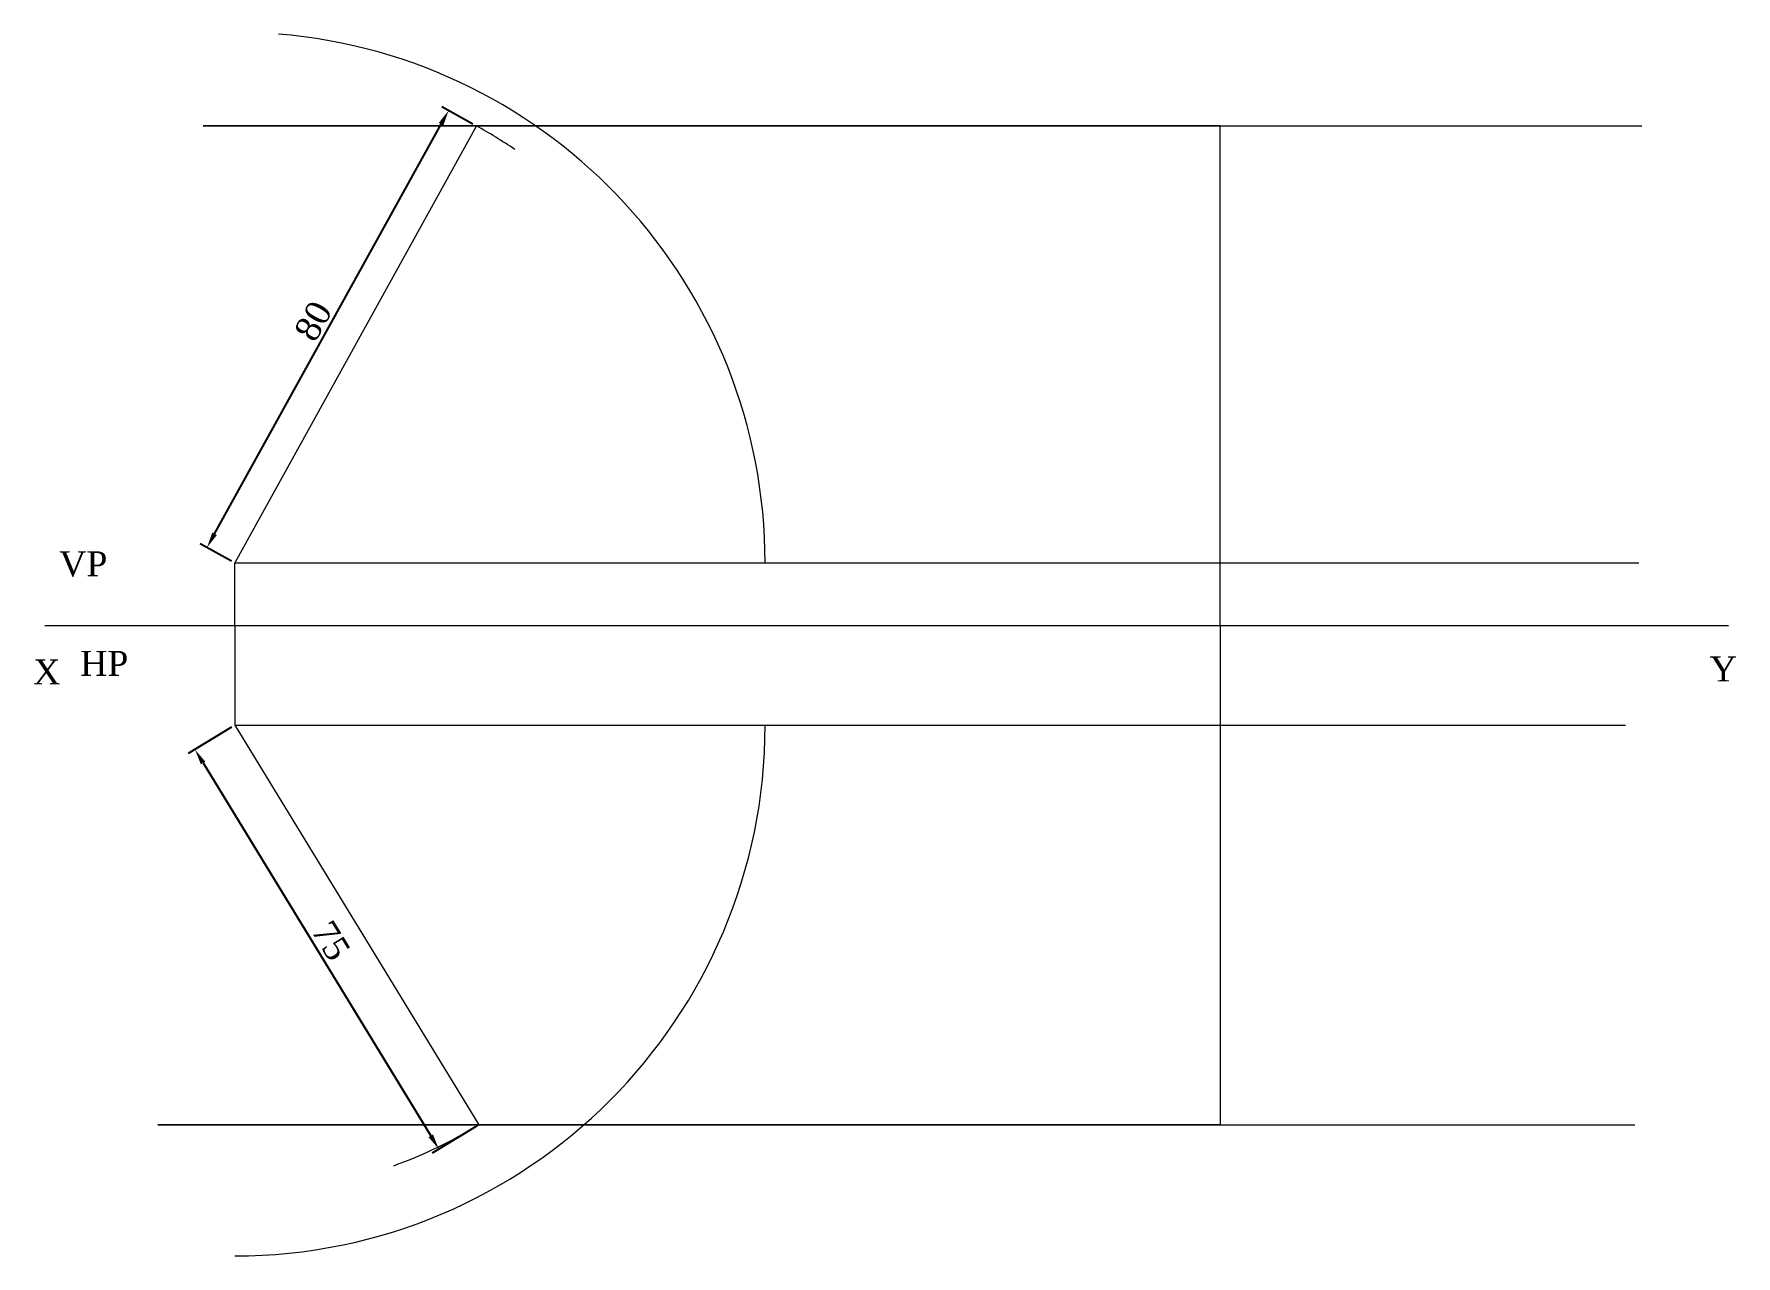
# Paper-space layout 'Layout13' of a CAD drawing. Header units: millimetres. Extents: x 3 to 276, y 15 to 211.
import ezdxf

# ---------------------------------------------------------------- set-up
doc = ezdxf.new("R2010")
doc.units = ezdxf.units.MM
doc.layers.add('PROJECTION_LINE', color=250, linetype='Continuous', lineweight=5)
doc.layers.add('XY LINE', color=1, linetype='Continuous', lineweight=15)
doc.styles.get("Standard").update_dxf_attribs({"font": 'times.ttf', "height": 4})
doc.dimstyles.new('ISO-25', dxfattribs={"dimtxt": 4, "dimasz": 2.5, "dimexe": 1.25, "dimexo": 0.625, "dimtad": 1, "dimtoh": 1, "dimtxsty": 'Standard', "dimcen": 2.5, "dimadec": 0, "dimazin": 0, "dimtfac": 1, "dimtmove": 0, "dimatfit": 3, "dimfxl": 1, "dimarcsym": 0})

# ---------------------------------------------------------------- blocks, each defined once
blk = doc.blocks.new('*D83')
at = {"layer": 'Defpoints', "color": 0, "transparency": 16777216}
for p in [(35.07, 100.33), (74.17, 36.33), (67.79, 32.43)]:
    blk.add_point(p, dxfattribs=at)
at = {"layer": 'PROJECTION_LINE', "color": 0, "lineweight": -2, "transparency": 16777216}
for p, q in [((34.54, 100), (27.62, 95.78)), ((29.99, 94.3), (66.49, 34.56)), ((73.64, 36), (66.72, 31.78))]:
    blk.add_line(p, q, dxfattribs=at)
at = {"layer": 'PROJECTION_LINE', "color": 0, "transparency": 16777216}
for points in [[(30.35, 94.51), (29.64, 94.08), (28.69, 96.43)], [(66.84, 34.78), (66.13, 34.34), (67.79, 32.43)]]:
    blk.add_solid(points, dxfattribs=at)
at = {"layer": 'PROJECTION_LINE', "color": 0, "transparency": 16777216, "insert": (50.51, 65.82), "char_height": 4, "attachment_point": 5, "rotation": 301.4239}
blk.add_mtext('75', dxfattribs=at)
blk = doc.blocks.new('*D84')
at = {"layer": 'Defpoints', "color": 0, "transparency": 16777216}
for p in [(69.35, 198.79), (73.8, 196.33), (35.07, 126.33)]:
    blk.add_point(p, dxfattribs=at)
at = {"layer": 'PROJECTION_LINE', "color": 0, "lineweight": -2, "transparency": 16777216}
for p, q in [((73.25, 196.63), (68.25, 199.4)), ((31.83, 130.98), (68.14, 196.61)), ((34.53, 126.63), (29.52, 129.4))]:
    blk.add_line(p, q, dxfattribs=at)
at = {"layer": 'PROJECTION_LINE', "color": 0, "transparency": 16777216}
for points in [[(67.77, 196.81), (68.5, 196.41), (69.35, 198.79)], [(31.46, 131.18), (32.19, 130.78), (30.62, 128.79)]]:
    blk.add_solid(points, dxfattribs=at)
at = {"layer": 'PROJECTION_LINE', "color": 0, "transparency": 16777216, "insert": (47.65, 165.08), "char_height": 4, "attachment_point": 5, "rotation": 61.045}
blk.add_mtext('80', dxfattribs=at)

psp = doc.layouts.new('Layout13')

# ---------------------------------------------------------------- linework, layer by layer
at = {"layer": 'PROJECTION_LINE'}
for p, q in [((193.001, 196.329), (30.024, 196.329)), ((30.024, 196.329), (260.594, 196.329)), ((73.802, 196.329), (35.072, 126.329)), ((193.001, 116.329), (193.001, 196.329)), ((35.072, 116.329), (35.072, 126.329)), ((35.072, 126.329), (260.121, 126.329)), ((35.072, 116.329), (35.072, 100.329)), ((193.001, 116.329), (193.001, 36.329)), ((35.072, 100.329), (257.967, 100.329)), ((35.072, 100.329), (74.174, 36.329)), ((193.001, 36.329), (22.756, 36.329)), ((22.756, 36.329), (259.486, 36.329))]:
    psp.add_line(p, q, dxfattribs=at)
for centre, radius, start, end in [((35.072, 126.329), 85, 0, 85.28086), ((35.072, 126.329), 80, 55.88126, 61.04498), ((35.072, 100.329), 85, 270, 0), ((35.072, 100.329), 75, 289.85238, 301.42391)]:
    psp.add_arc(centre, radius, start, end, dxfattribs=at)
at = {"layer": 'XY LINE'}
psp.add_line((4.615, 116.329), (274.489, 116.329), dxfattribs=at)

# ---------------------------------------------------------------- texts
at = {"layer": 'PROJECTION_LINE'}
for s, p in [('VP', (6.931, 124.191)), ('HP', (10.292, 108.242)), ('X', (2.768, 106.874)), ('Y', (271.462, 107.345))]:
    psp.add_text(s, height=4, dxfattribs=at).set_placement(p)

# ---------------------------------------------------------------- dimensions: what is measured, and where the dimension line sits
for p1, p2, distance, picture, middle in [((35.072, 126.329), (73.802, 196.329), 5.093, '*D84', (47.654, 165.082)), ((35.072, 100.329), (74.174, 36.329), -7.481, '*D83', (50.514, 65.818))]:
    dim = psp.add_aligned_dim(p1=p1, p2=p2, distance=distance, dimstyle='ISO-25', dxfattribs=at)
    dim.commit()
    dim.dimension.update_dxf_attribs({"geometry": picture, "text_midpoint": middle})

doc.saveas('drawing.dxf')
